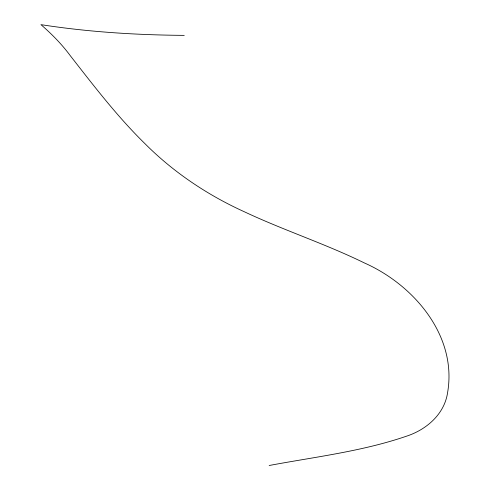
<?xml version="1.0" encoding="UTF-8"?>
<svg xmlns="http://www.w3.org/2000/svg" width="490" height="490" viewBox="0 0 490 490"><rect width="100%" height="100%" fill="white"/><g stroke="black" fill="none" stroke-linecap="round" stroke-linejoin="round"><path stroke-width="0.73" d="M269.169 465.5C314.997 456.907 361.834 451.468 406.124 436.314C426.178 429.877 444.424 414.362 447.591 392.619C457.44 335.773 413.713 284.776 364.431 262.965C325.207 243.763 283.526 230.22 244.026 211.619C207.282 194.91 173.295 172.137 144.777 143.49C117.312 116.571 93.909 85.971 70.303 55.719C61.807 44.198 51.64 33.926 40.927 24.641C88.231 31.991 136.318 35.029 184.24 35.366"/></g></svg>
